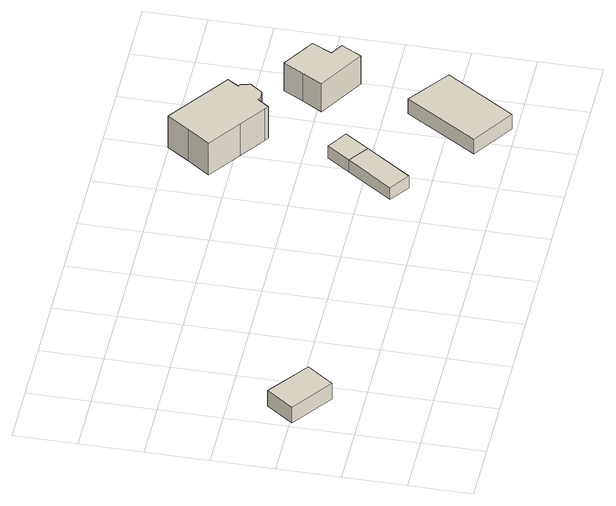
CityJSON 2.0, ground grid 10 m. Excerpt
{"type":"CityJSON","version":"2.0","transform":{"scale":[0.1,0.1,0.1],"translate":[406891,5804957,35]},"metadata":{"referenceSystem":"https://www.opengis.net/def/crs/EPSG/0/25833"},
"CityObjects":{
"building1":{"type":"Building","attributes":{"Gemeindeschluessel":"11000009","BezugspunktDach":"2200","function":"31001_1010","measuredHeight":3.04,"storeysAboveGround":1},"address":[{"country":"Germany","locality":"Berlin","thoroughfareNumber":"631","thoroughfareName":"Adlergestell"}],"geometry":[{"type":"Solid","lod":"1","boundaries":[[[[0,1,2,3]],[[4,5,6,7]],[[4,7,3,2]],[[5,4,2,1]],[[6,5,1,0]],[[7,6,0,3]]]]}]},
"building2":{"type":"Building","attributes":{"Gemeindeschluessel":"11000009","BezugspunktDach":"2200","function":"51009_1610","measuredHeight":2.77,"storeysAboveGround":0},"address":[{"country":"Germany","locality":"Berlin"}],"geometry":[{"type":"Solid","lod":"1","boundaries":[[[[8,9,10,11,12]],[[13,14,15,16,17]],[[13,17,12,11]],[[14,13,11,10]],[[15,14,10,9]],[[16,15,9,8]],[[17,16,8,12]]]]}]},
"building3":{"type":"Building","attributes":{"Gemeindeschluessel":"11000009","BezugspunktDach":"2200","function":"31001_2000","measuredHeight":2.77,"storeysAboveGround":1},"address":[{"country":"Germany","locality":"Berlin","thoroughfareNumber":"637","thoroughfareName":"Adlergestell"}],"geometry":[{"type":"Solid","lod":"1","boundaries":[[[[10,9,18,19,20,11]],[[21,22,23,15,14,13]],[[21,13,11,20]],[[22,21,20,19]],[[23,22,19,18]],[[15,23,18,9]],[[14,15,9,10]],[[13,14,10,11]]]]}]},
"building4":{"type":"Building","attributes":{"Gemeindeschluessel":"11000009","BezugspunktDach":"2200","function":"31001_1010","measuredHeight":8.27,"storeysAboveGround":1},"address":[{"country":"Germany","locality":"Berlin","thoroughfareNumber":"11A","thoroughfareName":"Radduscher Weg"}],"geometry":[{"type":"Solid","lod":"1","boundaries":[[[[24,25,26,27,28,29,30,31,32,33,34,35,36]],[[37,38,39,40,41,42,43,44,45,46,47,48,49]],[[37,49,36,35]],[[38,37,35,34]],[[39,38,34,33]],[[40,39,33,32]],[[41,40,32,31]],[[42,41,31,30]],[[43,42,30,29]],[[44,43,29,28]],[[45,44,28,27]],[[46,45,27,26]],[[47,46,26,25]],[[48,47,25,24]],[[49,48,24,36]]]]}]},
"building5":{"type":"Building","attributes":{"Gemeindeschluessel":"11000009","BezugspunktDach":"2200","function":"31001_1010","measuredHeight":2.76,"storeysAboveGround":1},"address":[{"country":"Germany","locality":"Berlin","thoroughfareNumber":"639","thoroughfareName":"Adlergestell"}],"geometry":[{"type":"Solid","lod":"1","boundaries":[[[[50,51,52,53]],[[54,55,56,57]],[[54,57,53,52]],[[55,54,52,51]],[[56,55,51,50]],[[57,56,50,53]]]]}]},
"building6":{"type":"Building","attributes":{"Gemeindeschluessel":"11000009","BezugspunktDach":"2200","function":"31001_1010","measuredHeight":6.65,"storeysAboveGround":1},"address":[{"country":"Germany","locality":"Berlin","thoroughfareNumber":"9 (1)","thoroughfareName":"Radduscher Weg"}],"geometry":[{"type":"Solid","lod":"1","boundaries":[[[[58,59,60,61,62,63,64,65]],[[66,67,68,69,70,71,72,73]],[[66,73,65,64]],[[67,66,64,63]],[[68,67,63,62]],[[69,68,62,61]],[[70,69,61,60]],[[71,70,60,59]],[[72,71,59,58]],[[73,72,58,65]]]]}]}
},
"vertices":[
[76,150,31],[107,192,31],[41,241,31],[10,198,31],[41,241,1],[107,192,1],[76,150,1],[10,198,1],
[576,132,25],[627,204,25],[611,216,25],[595,227,25],[544,154,25],[595,227,2],[611,216,2],[627,204,2],[576,132,2],[544,154,2],
[654,243,25],[630,258,25],[621,264,25],[621,264,2],[630,258,2],[654,243,2],
[603,393,62],[644,364,62],[650,360,62],[663,378,62],[668,375,62],[681,376,62],[696,396,62],[692,411,62],[688,413,62],[700,431,62],[600,502,62],[575,466,62],[549,431,62],[575,466,1],[600,502,1],[700,431,1],[688,413,1],[692,411,1],[696,396,1],[681,376,1],[668,375,1],[663,378,1],[650,360,1],[644,364,1],[603,393,1],[549,431,1],
[740,8,30],[812,118,30],[745,167,30],[672,52,30],[745,167,2],[812,118,2],[740,8,2],[672,52,2],
[799,249,56],[817,280,56],[818,281,56],[797,293,56],[814,325,56],[761,358,56],[743,326,56],[724,294,56],[743,326,2],[761,358,2],[814,325,2],[797,293,2],[818,281,2],[817,280,2],[799,249,2],[724,294,2]
]}
